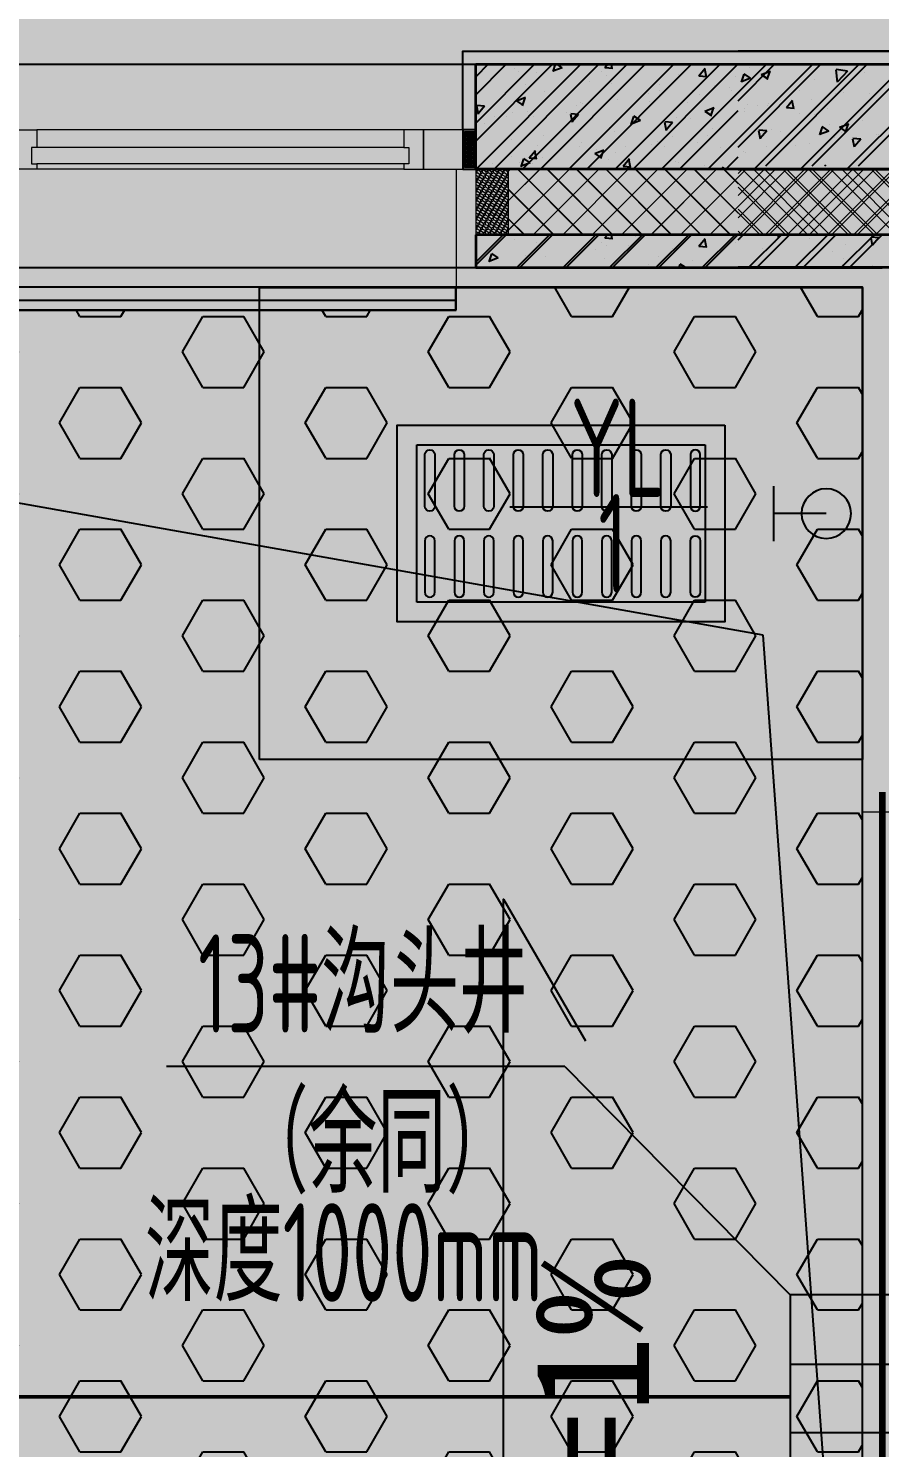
# Model space of a CAD drawing. Header units: inches. Extents: x 143994 to 247866, y 243815 to 272761.
# Drawn here: x 239756 to 241054, y 247896 to 250061 of the extents above; entities that cross this region are included whole.
import ezdxf
from ezdxf.enums import TextEntityAlignment as Align

# ---------------------------------------------------------------- set-up
doc = ezdxf.new("R2010")
doc.units = ezdxf.units.IN
doc.header["$LTSCALE"] = 1000
doc.header["$MEASUREMENT"] = 0
doc.linetypes.add('DASH', pattern=[0.35, 0.25, -0.1])
doc.layers.get('DEFPOINTS').update_dxf_attribs({"color": 62})
for name, color, linetype in [('0-dim', 90, 'Continuous'), ('0-fm', 30, 'Continuous'), ('0-hat', 251, 'Continuous'), ('0-p5', 5, 'Continuous'), ('0-p7', 7, 'Continuous'), ('0-p9', 9, 'Continuous'), ('0-word', 131, 'Continuous'), ('0-建筑1F', 127, 'Continuous'), ('0-建筑2F', 127, 'Continuous'), ('00给水标注', 13, 'Continuous'), ('00给水管件', 32, 'Continuous'), ('00雨水标注', 3, 'Continuous'), ('00雨水管件', 64, 'Continuous'), ('A-S-face(建筑粉刷线)', 136, 'Continuous'), ('A-Wall-Patn', 255, 'Continuous'), ('PUB_HATCH', 8, 'Continuous')]:
    doc.layers.add(name, color=color, linetype=linetype)
for name, color, linetype, lineweight in [('00雨水管', 60, 'Continuous', 50), ('A-M-Stone', 11, 'Continuous', 15), ('A-Wall', 254, 'Continuous', 35), ('MQ-HZ幕墙绘制', 6, 'Continuous', 13), ('W-保温层', 8, 'Continuous', 13)]:
    doc.layers.add(name, color=color, linetype=linetype, lineweight=lineweight)
doc.styles.add('ECADI', font='hzs.shx', dxfattribs={"width": 0.7, "bigfont": 'hztxt.shx'})
doc.styles.add('HS2', font='')
doc.styles.get("Standard").update_dxf_attribs({"font": 'arial.ttf'})
doc.styles.get('HS2').set_extended_font_data('SimHei')
doc.linetypes.add('R_WATER_SUPPLY', pattern='A,3,-0.2,["R",Standard,S=0.3,R=0,X=-0.1,Y=-0.15],-0.2', length=3.4)
doc.linetypes.add('Y_WATER_SUPPLY', pattern='A,3,-0.2,["Y",Standard,S=0.2,R=0,X=-0.1,Y=-0.05],-0.2', length=3.4)

# ---------------------------------------------------------------- blocks, each defined once
blk = doc.blocks.new('SLOP MARK')
at = {"layer": '0-dim', "color": 4}
blk.add_lwpolyline([(-13.8, 0), (13.8, 0), (9.47, 2.5)], dxfattribs=at)
at = {"layer": '0-word', "style": 'HS2', "flags": 4}
blk.add_attdef('i=1%', text='', height=3.5, dxfattribs=at).set_placement((-1.897, 1), align=Align.CENTER)
blk = doc.blocks.new('A$C0DD370A0')
at = {"layer": '0-fm'}
ref = blk.add_blockref('SLOP MARK', (-6587.9, 1646.8), dxfattribs=dict(at, xscale=-50, yscale=50, zscale=50, rotation=270))
ref.add_attrib('i=1%', 'i=1%', dxfattribs={"layer": '0-word', "height": 175, "rotation": 90, "style": 'HS2'}).set_placement((-6365.9, 1551.9), align=Align.CENTER)
blk = doc.blocks.new('A$C3A954F53')
at = {"layer": '0-hat'}
h = blk.add_hatch(dxfattribs=at)
h.set_pattern_fill('HEX', color=256, scale=500)
h.set_pattern_definition([(0, (36396.67, 147322.27), (0, 108.253175), [62.5, -125]), (120, (36396.67, 147322.27), (-93.75, -54.12659), [62.5, -125]), (60, (36459.17, 147322.27), (-93.75, 54.12659), [62.5, -125])])
h.paths.add_polyline_path([(3519.5, 0.1), (3919.5, 0.1), (3919.5, -34.5), (6159.5, -34.5), (6159.5, 0.5), (6779.1, 0), (6779.1, -2609.5), (3519.6, -2609.5)])
at = {"layer": 'DEFPOINTS'}
blk.add_lwpolyline([(3519.5, 0.1), (3919.5, 0.1), (3919.5, -34.5), (6159.5, -34.5), (6159.5, 0.5), (6779.1, 0), (6779.1, -2609.5), (3519.6, -2609.5)], close=True, dxfattribs=at)
blk = doc.blocks.new('144')
at = {"layer": 'MQ-HZ幕墙绘制'}
h = blk.add_hatch(dxfattribs=at)
h.set_pattern_fill('HEX', color=127, style=0)
h.set_pattern_definition([(1e-14, (655711.5287, -389129.3269), (-4e-16, 1.649778), [0.9525, -1.905]), (120, (655711.5287, -389129.3269), (-1.4287497, -0.824889), [0.9525, -1.905]), (60, (655712.4812, -389129.3269), (-1.4287497, 0.824889), [0.9525, -1.905])])
h.paths.add_polyline_path([(655886.9, -390307.3), (655886.9, -390253.3), (655869.9, -390253.3), (655869.9, -390307.3)])
h = blk.add_hatch(dxfattribs=at)
h.set_pattern_fill('HONEY', color=127, scale=3, angle=90)
h.set_pattern_definition([(90, (275015.537, -387774.7383), (-4.124445, 7.14375), [4.7625, -9.525]), (210, (275015.537, -387774.7383), (-4.12444648, -7.143749147), [4.7625, -9.525]), (150, (275015.537, -387774.7383), (-8.24889148, 8.53e-07), [-9.525, 4.7625])])
h.paths.add_polyline_path([(655886.9, -390310.3), (655886.9, -390410.3), (655936.9, -390410.3), (655936.9, -390310.3)])
at = {"layer": 'A-M-Stone', "color": 127}
for p, q in [((655856.9, -390310.3), (655856.9, -390490.3)), ((655856.9, -390490.3), (655886.9, -390490.3)), ((656286.9, -390490.3), (655886.9, -390490.3)), ((656476.6, -390490.6), (656286.9, -390490.3))]:
    blk.add_line(p, q, dxfattribs=at)
at = {"layer": 'A-S-face(建筑粉刷线)', "color": 127}
for p in [(655886.9, -390130.3), (656706.9, -390130.3)]:
    blk.add_line(p, (656286.9, -390130.3), dxfattribs=at)
blk.add_lwpolyline([(655866.9, -390250.3), (655866.9, -390130.3), (655886.9, -390130.3)], dxfattribs=at)
at = {"layer": 'A-Wall', "color": 127}
for p, q in [((655886.9, -390310.3), (655886.9, -390150.3)), ((655886.9, -390150.3), (656286.9, -390150.3)), ((656286.9, -390150.3), (656706.9, -390150.3)), ((656286.9, -390310.3), (655886.9, -390310.3)), ((656286.9, -390310.3), (656706.9, -390310.3)), ((656286.9, -390410.3), (655886.9, -390410.3)), ((655886.9, -390410.3), (655886.9, -390460.3)), ((656706.9, -390410.3), (656286.9, -390410.3)), ((655886.9, -390460.3), (656286.9, -390460.3)), ((656706.9, -390460.3), (656286.9, -390460.3))]:
    blk.add_line(p, q, dxfattribs=at)
at = {"layer": 'MQ-HZ幕墙绘制', "color": 127}
for p, q in [((655866.9, -390250.3), (655806.9, -390250.3)), ((655806.9, -390250.3), (655806.9, -390310.3)), ((655866.9, -390310.3), (655866.9, -390250.3)), ((655806.9, -390310.3), (655866.9, -390310.3))]:
    blk.add_line(p, q, dxfattribs=at)
at = {"layer": 'MQ-HZ幕墙绘制', "color": 127, "lineweight": -3}
blk.add_lwpolyline([(655866.9, -390250.3), (655866.9, -390310.3), (655883.9, -390310.3), (655883.9, -390310.3), (655886.9, -390310.3), (655886.9, -390307.3), (655869.9, -390307.3), (655869.9, -390253.3), (655886.9, -390253.3), (655886.9, -390250.3), (655883.9, -390250.3), (655883.9, -390250.3), (655866.9, -390250.3, 0.000051)], format="xyb", dxfattribs=at)
at = {"layer": 'MQ-HZ幕墙绘制', "color": 127}
blk.add_lwpolyline([(655886.9, -390310.3), (655886.9, -390410.3), (655936.9, -390410.3), (655936.9, -390310.3)], close=True, dxfattribs=at)
at = {"layer": 'PUB_HATCH', "color": 127, "linetype": 'Continuous'}
for p, q in [((655886.9, -390196.6), (655933.3, -390150.3)), ((655886.9, -390267.3), (656004, -390150.3)), ((655914.7, -390310.3), (656074.7, -390150.3)), ((655945.7, -390157.3), (655945.7, -390157.3)), ((655967.8, -390150.6), (655967.8, -390150.6)), ((655985.4, -390310.3), (656145.4, -390150.3)), ((656056.1, -390310.3), (656216.1, -390150.3)), ((656078.9, -390161.5), (656078.9, -390161.5)), ((656083.8, -390155.1), (656087.8, -390150.3)), ((656083.8, -390155.1), (656095.8, -390156.1)), ((656095.1, -390157.1), (656093.8, -390150.3)), ((656126.8, -390310.3), (656286.8, -390150.3)), ((656227.3, -390167.6), (656236.9, -390156.1)), ((656238.6, -390169.7), (656236.2, -390157.1)), ((656286.9, -390206), (656342.6, -390150.3)), ((656286.9, -390276.7), (656413.4, -390150.3)), ((656304.8, -390154.9), (656304.8, -390154.9)), ((656322.3, -390165.8), (656336.3, -390160.5)), ((656329.1, -390305.3), (656484.1, -390150.3)), ((656331.5, -390173.6), (656335.6, -390161.5)), ((656399.8, -390305.3), (656554.8, -390150.3)), ((656470.5, -390305.3), (656625.5, -390150.3)), ((655962.3, -390181.5), (655962.3, -390181.5)), ((655979.6, -390162.1), (655979.6, -390162.1)), ((656086.4, -390166.6), (656086.4, -390166.6)), ((656193.1, -390171.2), (656193.1, -390171.2)), ((656227.3, -390167.6), (656239.2, -390168.7)), ((656250.8, -390182), (656250.8, -390182)), ((656322.3, -390165.8), (656332.3, -390172.6)), ((655948.9, -390205.8), (655962.9, -390200.4)), ((655958.2, -390213.5), (655962.2, -390201.4)), ((656149.8, -390194.9), (656149.8, -390194.9)), ((656167.3, -390196.2), (656167.3, -390196.2)), ((656217.3, -390189.7), (656217.3, -390189.7)), ((656360.6, -390216.3), (656370.2, -390204.8)), ((656427.2, -390195.2), (656427.2, -390195.2)), ((656436.1, -390195.2), (656436.1, -390195.2)), ((656497.8, -390204.9), (656497.8, -390204.9)), ((655943.2, -390223.9), (655943.2, -390223.9)), ((655948.9, -390205.8), (655958.8, -390212.5)), ((655965.2, -390222.8), (655965.2, -390222.8)), ((656041, -390212.9), (656041, -390212.9)), ((656047.1, -390208.9), (656047.1, -390208.9)), ((656197.5, -390310.3), (656286.9, -390220.9)), ((656236.3, -390221.8), (656250.3, -390216.4)), ((656236.3, -390221.8), (656246.3, -390228.5)), ((656245.6, -390229.5), (656249.6, -390217.4)), ((656296.2, -390222.9), (656296.2, -390222.9)), ((656301.4, -390211.8), (656301.4, -390211.8)), ((656333.4, -390209.3), (656333.4, -390209.3)), ((656351.5, -390205.2), (656351.5, -390205.2)), ((656360.6, -390216.3), (656372.5, -390217.4)), ((656371.8, -390218.4), (656369.5, -390205.8)), ((656381.2, -390224.9), (656381.2, -390224.9)), ((655915.2, -390229.4), (655915.2, -390229.4)), ((656403, -390227.4), (656403, -390227.4)), ((656441.7, -390246.4), (656455.7, -390241)), ((656441.7, -390246.4), (656451.7, -390253.1)), ((656450.9, -390254.1), (656455, -390242)), ((655940.6, -390264.3), (655940.6, -390264.3)), ((656047.4, -390268.8), (656047.4, -390268.8)), ((656147.4, -390261.4), (656147.4, -390261.4)), ((656164.7, -390268.5), (656164.7, -390268.5)), ((656187.3, -390260.8), (656187.3, -390260.8)), ((656240.5, -390258.6), (656240.5, -390258.6)), ((656248.4, -390248.6), (656248.4, -390248.6)), ((656338.4, -390249.8), (656338.4, -390249.8)), ((656433.7, -390261.8), (656433.7, -390261.8)), ((656445.1, -390254.3), (656445.1, -390254.3)), ((656500.9, -390257.5), (656500.9, -390257.5)), ((655940.8, -390290.5), (655940.8, -390290.5)), ((655968.1, -390293), (655977.8, -390281.5)), ((655979.4, -390295), (655977.1, -390282.5)), ((655982.8, -390291.2), (655982.8, -390291.2)), ((655988.4, -390291.8), (655988.4, -390291.8)), ((656044.7, -390275.5), (656044.7, -390275.5)), ((656068.3, -390286.3), (656082.3, -390280.9)), ((656068.3, -390286.3), (656078.2, -390293)), ((656070.7, -390280.8), (656070.7, -390280.8)), ((656077.5, -390294), (656081.6, -390281.9)), ((656114.7, -390275.1), (656114.7, -390275.1)), ((656154.2, -390273.3), (656154.2, -390273.3)), ((656260.9, -390277.9), (656260.9, -390277.9)), ((656268.2, -390310.3), (656286.9, -390291.6)), ((656298.9, -390284.1), (656298.9, -390284.1)), ((656331, -390275.8), (656331, -390275.8)), ((656374.6, -390274.1), (656374.6, -390274.1)), ((655912.6, -390301.7), (655912.6, -390301.7)), ((655954, -390300.8), (655954, -390300.8)), ((655968.1, -390293), (655980.1, -390294)), ((656089.6, -390295.7), (656089.6, -390295.7)), ((656111.6, -390305.5), (656121.2, -390294)), ((656111.6, -390305.5), (656123.5, -390306.6)), ((656122.9, -390307.6), (656120.5, -390295)), ((656196.3, -390300.2), (656196.3, -390300.2)), ((656235.2, -390304.7), (656235.2, -390304.7)), ((656261.6, -390310.3), (656264.7, -390306.6)), ((656264.5, -390310.3), (656264, -390307.6)), ((656419.2, -390305.3), (656420.9, -390303.5)), ((656420.2, -390305.3), (656420.1, -390304.2)), ((655886.9, -390456.6), (655933.3, -390410.3)), ((655945.7, -390417.3), (655945.7, -390417.3)), ((655954, -390460.3), (656004, -390410.3)), ((655967.8, -390410.6), (655967.8, -390410.6)), ((656024.7, -390460.3), (656074.7, -390410.3)), ((656078.9, -390421.5), (656078.9, -390421.5)), ((656083.8, -390415.1), (656087.8, -390410.3)), ((656083.8, -390415.1), (656095.8, -390416.1)), ((656095.1, -390417.1), (656093.8, -390410.3)), ((656095.4, -390460.3), (656145.4, -390410.3)), ((656166.1, -390460.3), (656216.1, -390410.3)), ((656227.3, -390427.6), (656236.9, -390416.1)), ((656238.6, -390429.7), (656236.2, -390417.1)), ((656236.8, -390460.3), (656286.8, -390410.3)), ((656286.9, -390418.1), (656294.8, -390410.3)), ((656315.5, -390460.3), (656365.5, -390410.3)), ((656386.2, -390460.3), (656436.2, -390410.3)), ((656395.7, -390415.3), (656395.7, -390415.3)), ((656456.9, -390460.3), (656506.9, -390410.3)), ((655962.3, -390441.5), (655962.3, -390441.5)), ((655979.6, -390422.1), (655979.6, -390422.1)), ((656086.4, -390426.6), (656086.4, -390426.6)), ((656193.1, -390431.2), (656193.1, -390431.2)), ((656227.3, -390427.6), (656239.2, -390428.7)), ((656250.8, -390442), (656250.8, -390442)), ((656324.2, -390431.3), (656324.2, -390431.3)), ((656431, -390435.8), (656431, -390435.8)), ((656149.8, -390454.9), (656149.8, -390454.9)), ((656167.3, -390456.2), (656167.3, -390456.2)), ((656217.3, -390449.7), (656217.3, -390449.7)), ((656366.4, -390458.1), (656366.4, -390458.1)), ((656497.2, -390458.1), (656497.2, -390458.1))]:
    blk.add_line(p, q, dxfattribs=at)
at = {"layer": 'PUB_HATCH', "color": 127}
for p, q in [((655856.9, -390525.3), (655856.9, -390490.3)), ((653616.9, -390525.3), (655856.9, -390525.3))]:
    blk.add_line(p, q, dxfattribs=at)
at = {"layer": 'W-保温层', "color": 127, "linetype": 'Continuous'}
for p, q in [((655936.9, -390313.2), (655939.8, -390310.3)), ((655936.9, -390358.1), (655984.7, -390310.3)), ((655936.9, -390403), (656029.6, -390310.3)), ((656050.3, -390410.3), (655950.3, -390310.3)), ((655974.5, -390410.3), (656074.5, -390310.3)), ((656095.2, -390410.3), (655995.2, -390310.3)), ((656019.4, -390410.3), (656119.4, -390310.3)), ((656140.1, -390410.3), (656040.1, -390310.3)), ((656064.3, -390410.3), (656164.3, -390310.3)), ((656185, -390410.3), (656085, -390310.3)), ((656109.2, -390410.3), (656209.2, -390310.3)), ((656229.9, -390410.3), (656129.9, -390310.3)), ((656154.1, -390410.3), (656254.1, -390310.3)), ((656274.8, -390410.3), (656174.8, -390310.3)), ((656286.9, -390377.5), (656219.7, -390310.3)), ((656286.9, -390332.6), (656264.6, -390310.3)), ((656286.9, -390316.9), (656293.6, -390310.3)), ((656286.9, -390350.6), (656327.2, -390310.3)), ((656286.9, -390384.3), (656360.9, -390310.3)), ((656293.4, -390310.3), (656393.4, -390410.3)), ((656294.6, -390410.3), (656394.6, -390310.3)), ((656327.1, -390310.3), (656427.1, -390410.3)), ((656328.3, -390410.3), (656428.3, -390310.3)), ((656360.8, -390310.3), (656460.8, -390410.3)), ((656361.9, -390410.3), (656461.9, -390310.3)), ((656394.4, -390310.3), (656494.4, -390410.3)), ((656395.6, -390410.3), (656495.6, -390310.3)), ((656428.1, -390310.3), (656528.1, -390410.3)), ((656429.3, -390410.3), (656529.3, -390310.3)), ((656461.8, -390310.3), (656561.8, -390410.3)), ((656463, -390410.3), (656563, -390310.3)), ((656495.5, -390310.3), (656595.5, -390410.3)), ((656496.7, -390410.3), (656596.7, -390310.3)), ((656199, -390410.3), (656286.9, -390322.4)), ((656005.4, -390410.3), (655936.9, -390341.8)), ((656286.9, -390337.5), (656359.7, -390410.3)), ((656243.9, -390410.3), (656286.9, -390367.3)), ((656286.9, -390371.2), (656326.1, -390410.3)), ((655960.5, -390410.3), (655936.9, -390386.7)), ((656286.9, -390404.8), (656292.4, -390410.3))]:
    blk.add_line(p, q, dxfattribs=at)
blk = doc.blocks.new('1442323')
at = {"layer": 'MQ-HZ幕墙绘制'}
h = blk.add_hatch(dxfattribs=at)
h.set_pattern_fill('HEX', color=127, style=0)
h.set_pattern_definition([(360, (697761.5287, -389218.3565), (4e-16, 1.649778), [0.9525, -1.905]), (120, (697761.5287, -389218.3565), (-1.4287497, -0.824889), [0.9525, -1.905]), (60, (697762.4812, -389218.3565), (-1.4287497, 0.824889), [0.9525, -1.905])])
h.paths.add_polyline_path([(697936.9, -390396.3), (697936.9, -390342.3), (697919.9, -390342.3), (697919.9, -390396.3)])
h = blk.add_hatch(dxfattribs=at)
h.set_pattern_fill('HONEY', color=127, scale=3, angle=90)
h.set_pattern_definition([(90, (317065.537, -387863.768), (-4.124445, 7.14375), [4.7625, -9.525]), (210, (317065.537, -387863.768), (-4.12444648, -7.143749147), [4.7625, -9.525]), (150, (317065.537, -387863.768), (-8.24889148, 8.53e-07), [-9.525, 4.7625])])
h.paths.add_polyline_path([(697936.9, -390399.3), (697936.9, -390499.3), (697986.9, -390499.3), (697986.9, -390399.3)])
at = {"layer": 'A-M-Stone', "color": 127}
for p, q in [((697906.9, -390399.3), (697906.9, -390579.3)), ((697906.9, -390579.3), (697936.9, -390579.3)), ((697936.9, -390579.3), (698526.9, -390579.3)), ((698526.9, -390579.3), (698526.9, -391379.3)), ((698526.9, -391379.3), (699436.9, -391379.3))]:
    blk.add_line(p, q, dxfattribs=at)
at = {"layer": 'A-S-face(建筑粉刷线)', "color": 127}
blk.add_line((697936.9, -390219.3), (698886.9, -390219.3), dxfattribs=at)
blk.add_lwpolyline([(697916.9, -390339.3), (697916.9, -390219.3), (697936.9, -390219.3)], dxfattribs=at)
at = {"layer": 'A-Wall', "color": 127}
for p, q in [((697936.9, -390399.3), (697936.9, -390239.3)), ((697936.9, -390239.3), (698866.9, -390239.3)), ((698706.9, -390399.3), (697936.9, -390399.3)), ((698606.9, -390499.3), (697936.9, -390499.3)), ((697936.9, -390499.3), (697936.9, -390549.3)), ((697936.9, -390549.3), (698556.9, -390549.3))]:
    blk.add_line(p, q, dxfattribs=at)
at = {"layer": 'MQ-HZ幕墙绘制', "color": 127}
for p, q in [((697236.9, -390339.3), (697266.9, -390339.3)), ((697826.9, -390339.3), (697266.9, -390339.3)), ((697266.9, -390339.3), (697266.9, -390366.3)), ((697856.9, -390339.3), (697826.9, -390339.3)), ((697826.9, -390339.3), (697826.9, -390366.3)), ((697856.9, -390399.3), (697856.9, -390339.3)), ((697916.9, -390339.3), (697856.9, -390339.3)), ((697856.9, -390339.3), (697856.9, -390399.3)), ((697916.9, -390399.3), (697916.9, -390339.3)), ((697266.9, -390366.3), (697258.9, -390366.3)), ((697258.9, -390366.3), (697258.9, -390391.3)), ((697827, -390366.3), (697267, -390366.3)), ((697826.9, -390366.3), (697834.9, -390366.3)), ((697834.9, -390366.3), (697834.9, -390391.3)), ((697266.9, -390399.3), (697236.9, -390399.3)), ((697258.9, -390391.3), (697266.9, -390391.3)), ((697266.9, -390391.3), (697266.9, -390399.3)), ((697826.9, -390399.3), (697266.9, -390399.3)), ((697827, -390391.3), (697267, -390391.3)), ((697834.9, -390391.3), (697826.9, -390391.3)), ((697826.9, -390391.3), (697826.9, -390399.3)), ((697826.9, -390399.3), (697856.9, -390399.3)), ((697856.9, -390399.3), (697916.9, -390399.3))]:
    blk.add_line(p, q, dxfattribs=at)
at = {"layer": 'MQ-HZ幕墙绘制', "color": 127, "lineweight": -3}
blk.add_lwpolyline([(697916.9, -390339.3), (697916.9, -390399.3), (697933.9, -390399.3), (697933.9, -390399.3), (697936.9, -390399.3), (697936.9, -390396.3), (697919.9, -390396.3), (697919.9, -390342.3), (697936.9, -390342.3), (697936.9, -390339.3), (697933.9, -390339.3), (697933.9, -390339.3), (697916.9, -390339.3, 0.000051)], format="xyb", dxfattribs=at)
at = {"layer": 'MQ-HZ幕墙绘制', "color": 127}
blk.add_lwpolyline([(697936.9, -390399.3), (697936.9, -390499.3), (697986.9, -390499.3), (697986.9, -390399.3)], close=True, dxfattribs=at)
at = {"layer": 'PUB_HATCH', "color": 127, "linetype": 'Continuous'}
for p, q in [((698026.6, -390239.3), (697936.9, -390329)), ((697955.9, -390239.3), (697936.9, -390258.3)), ((698097.3, -390239.3), (697937.3, -390399.3)), ((698168, -390239.3), (698008, -390399.3)), ((698057.9, -390239.3), (698054.2, -390250.5)), ((698068.6, -390244.5), (698054.6, -390249.9)), ((698068.6, -390244.5), (698060.8, -390239.3)), ((698078, -390240), (698078, -390240)), ((698238.7, -390239.3), (698078.7, -390399.3)), ((698309.4, -390239.3), (698149.4, -390399.3)), ((698380.1, -390239.3), (698220.1, -390399.3)), ((698450.9, -390239.3), (698290.9, -390399.3)), ((698349.9, -390239.6), (698349.9, -390239.6)), ((698521.6, -390239.3), (698361.6, -390399.3)), ((698592.3, -390239.3), (698432.3, -390399.3)), ((698486, -390247.5), (698488.2, -390266.5)), ((698504.1, -390249.9), (698486.4, -390247.1)), ((698663, -390239.3), (698503, -390399.3)), ((698002.3, -390250), (698002.3, -390250)), ((698003.9, -390261.6), (698003.9, -390261.6)), ((698110.7, -390266.1), (698110.7, -390266.1)), ((698143.4, -390268.6), (698143.4, -390268.6)), ((698246, -390254.5), (698246, -390254.5)), ((698333.4, -390258.5), (698333.4, -390258.5)), ((698345.7, -390254.4), (698341.6, -390266.5)), ((698356, -390260.6), (698342, -390265.9)), ((698356, -390260.6), (698346, -390253.8)), ((698453.9, -390262.5), (698453.9, -390262.5)), ((698504.1, -390249.9), (698488.6, -390266.1)), ((698529.6, -390252.5), (698529.6, -390252.5)), ((697939.3, -390284), (697939.3, -390284)), ((698042.3, -390281.4), (698042.3, -390281.4)), ((698046.1, -390288.5), (698046.1, -390288.5)), ((698216.8, -390278.6), (698216.8, -390278.6)), ((698217.4, -390270.6), (698217.4, -390270.6)), ((698277.5, -390285.7), (698277.5, -390285.7)), ((698324.2, -390275.1), (698324.2, -390275.1)), ((698327.6, -390279.1), (698327.6, -390279.1)), ((698431, -390279.6), (698431, -390279.6)), ((698498, -390282.4), (698498, -390282.4)), ((698537.7, -390284.2), (698537.7, -390284.2)), ((698551.2, -390279.2), (698551.2, -390279.2)), ((697937.9, -390302.7), (697940.2, -390315.2)), ((697950.2, -390303.2), (697938.2, -390302.1)), ((697938.5, -390296.4), (697938.5, -390296.4)), ((697950.2, -390303.2), (697940.6, -390314.7)), ((698075.5, -390312.3), (698075.5, -390312.3)), ((698100.2, -390298.6), (698100.2, -390298.6)), ((698152.9, -390293), (698152.9, -390293)), ((698201.8, -390295.7), (698201.8, -390295.7)), ((698259.6, -390297.5), (698259.6, -390297.5)), ((698347.5, -390306.1), (698347.5, -390306.1)), ((698366.4, -390302), (698366.4, -390302)), ((698381.3, -390302.5), (698381.3, -390302.5)), ((698448.5, -390293.3), (698448.5, -390293.3)), ((698473.1, -390306.5), (698473.1, -390306.5)), ((697949.7, -390328.9), (697949.7, -390328.9)), ((697983.5, -390318.6), (697983.5, -390318.6)), ((698025.4, -390318.9), (698025.4, -390318.9)), ((698081.3, -390315.2), (698083.6, -390327.8)), ((698093.7, -390315.7), (698081.7, -390314.7)), ((698093.7, -390315.7), (698084, -390327.2)), ((698177.6, -390318.9), (698173.6, -390331)), ((698187.9, -390325.1), (698173.9, -390330.4)), ((698187.9, -390325.1), (698178, -390318.4)), ((698224.8, -390327.8), (698227.1, -390340.3)), ((698237.1, -390328.3), (698225.2, -390327.2)), ((698237.1, -390328.3), (698227.5, -390339.8)), ((698243.6, -390321.1), (698243.6, -390321.1)), ((698264.7, -390322.5), (698264.7, -390322.5)), ((698465, -390334.9), (698461, -390347)), ((698475.4, -390341.1), (698465.4, -390334.4)), ((698477, -390331.4), (698477, -390331.4)), ((698527.1, -390324.8), (698527.1, -390324.8)), ((698039.9, -390348), (698039.9, -390348)), ((698140.9, -390335.2), (698140.9, -390335.2)), ((698148.1, -390342.5), (698148.1, -390342.5)), ((698368.2, -390340.3), (698370.5, -390352.9)), ((698380.6, -390340.8), (698368.6, -390339.8)), ((698380.6, -390340.8), (698370.9, -390352.3)), ((698401.3, -390341.4), (698401.3, -390341.4)), ((698475.4, -390341.1), (698461.4, -390346.5)), ((698511.7, -390352.9), (698514, -390365.4)), ((698524, -390353.4), (698512.1, -390352.3)), ((698524, -390353.4), (698514.4, -390364.9)), ((698548.8, -390345.8), (698548.8, -390345.8)), ((698031.4, -390362.5), (698031.4, -390362.5)), ((698149.2, -390374.5), (698149.2, -390374.5)), ((698224.9, -390364.6), (698224.9, -390364.6)), ((698275, -390358), (698275, -390358)), ((698345.1, -390372.7), (698345.1, -390372.7)), ((698446.1, -390359.9), (698446.1, -390359.9)), ((697972.8, -390397.8), (697972.8, -390397.8)), ((698009.6, -390383.4), (698005.5, -390395.5)), ((698019.9, -390389.6), (698005.9, -390394.9)), ((698007.1, -390390.7), (698007.1, -390390.7)), ((698019.9, -390389.6), (698010, -390382.9)), ((698022.9, -390391.2), (698022.9, -390391.2)), ((698113.9, -390395.2), (698113.9, -390395.2)), ((698241.2, -390387.7), (698241.2, -390387.7)), ((698298, -390399.3), (698297.4, -390398.9)), ((697978.7, -390499.3), (697936.9, -390541.1)), ((698049.4, -390499.3), (697999.4, -390549.3)), ((698120.1, -390499.3), (698070.1, -390549.3)), ((698190.9, -390499.3), (698140.9, -390549.3)), ((698180.9, -390501.3), (698180.9, -390501.3)), ((698261.6, -390499.3), (698211.6, -390549.3)), ((698332.3, -390499.3), (698282.3, -390549.3)), ((698287.6, -390505.9), (698287.6, -390505.9)), ((698340.2, -390505.9), (698340.2, -390505.9)), ((698403, -390499.3), (698353, -390549.3)), ((698397.6, -390499.3), (698398.3, -390503.3)), ((698401.6, -390499.3), (698398.7, -390502.8)), ((698473.7, -390499.3), (698423.7, -390549.3)), ((698544.4, -390499.3), (698494.4, -390549.3)), ((698539.4, -390503.3), (698541.7, -390515.9)), ((698551.8, -390503.8), (698539.8, -390502.8)), ((698551.8, -390503.8), (698542.1, -390515.3)), ((697960.9, -390528.4), (697956.9, -390540.5)), ((697971.2, -390534.6), (697961.3, -390527.9)), ((698119.7, -390522.3), (698119.7, -390522.3)), ((698169.7, -390515.7), (698169.7, -390515.7)), ((698236.3, -390520.9), (698236.3, -390520.9)), ((698332.8, -390511.8), (698332.8, -390511.8)), ((698394.4, -390510.4), (698394.4, -390510.4)), ((698501.2, -390514.9), (698501.2, -390514.9)), ((697971.2, -390534.6), (697957.2, -390540)), ((698032.6, -390547.7), (698032.6, -390547.7)), ((698043.9, -390532.3), (698043.9, -390532.3)), ((698133.6, -390534.9), (698133.6, -390534.9)), ((698216.2, -390531.8), (698216.2, -390531.8)), ((698248.3, -390544.5), (698246.7, -390549.3)), ((698256.7, -390549.3), (698248.7, -390543.9)), ((698495.6, -390544.8), (698495.6, -390544.8)), ((698497.4, -390535.7), (698497.4, -390535.7)), ((698541.5, -390545.6), (698541.5, -390545.6))]:
    blk.add_line(p, q, dxfattribs=at)
at = {"layer": 'PUB_HATCH', "color": 127}
for p, q in [((698375.3, -391109.8), (695376.9, -390579.3)), ((697906.9, -390599.3), (697906.9, -390579.3)), ((695666.9, -390599.3), (697906.9, -390599.3)), ((698526.9, -393189.3), (698375.3, -391109.8))]:
    blk.add_line(p, q, dxfattribs=at)
at = {"layer": 'W-保温层', "color": 127, "linetype": 'Continuous'}
for p, q in [((697986.9, -390402.3), (697989.9, -390399.3)), ((697986.9, -390447.2), (698034.8, -390399.3)), ((697986.9, -390492.1), (698079.7, -390399.3)), ((698101.2, -390499.3), (698001.2, -390399.3)), ((698024.6, -390499.3), (698124.6, -390399.3)), ((698146.1, -390499.3), (698046.1, -390399.3)), ((698069.5, -390499.3), (698169.5, -390399.3)), ((698191, -390499.3), (698091, -390399.3)), ((698114.4, -390499.3), (698214.4, -390399.3)), ((698235.9, -390499.3), (698135.9, -390399.3)), ((698159.3, -390499.3), (698259.3, -390399.3)), ((698280.8, -390499.3), (698180.8, -390399.3)), ((698204.2, -390499.3), (698304.2, -390399.3)), ((698325.7, -390499.3), (698225.7, -390399.3)), ((698249.1, -390499.3), (698349.1, -390399.3)), ((698370.6, -390499.3), (698270.6, -390399.3)), ((698294, -390499.3), (698394, -390399.3)), ((698415.5, -390499.3), (698315.5, -390399.3)), ((698338.9, -390499.3), (698438.9, -390399.3)), ((698460.4, -390499.3), (698360.4, -390399.3)), ((698383.8, -390499.3), (698483.8, -390399.3)), ((698505.3, -390499.3), (698405.3, -390399.3)), ((698428.7, -390499.3), (698528.7, -390399.3)), ((698550.2, -390499.3), (698450.2, -390399.3)), ((698473.6, -390499.3), (698573.6, -390399.3)), ((698595.1, -390499.3), (698495.1, -390399.3)), ((698518.5, -390499.3), (698618.5, -390399.3)), ((698706.9, -390566.2), (698540, -390399.3)), ((698056.3, -390499.3), (697986.9, -390429.9)), ((698011.4, -390499.3), (697986.9, -390474.8))]:
    blk.add_line(p, q, dxfattribs=at)
at = {"layer": 'W-保温层', "color": 127}
for p, q in [((697986.9, -390499.3), (697986.9, -390399.3)), ((697986.9, -390399.3), (698706.9, -390399.3)), ((698606.9, -390499.3), (697986.9, -390499.3))]:
    blk.add_line(p, q, dxfattribs=at)
blk = doc.blocks.new('角阀4')
at = {"layer": '00给水管件'}
for p, q in [((-1796174.7, -258911.5), (-1796091, -258911.5)), ((-1796132.8, -258992.3), (-1796132.8, -258911.5))]:
    blk.add_line(p, q, dxfattribs=at)
blk.add_circle((-1796132.8, -258992.3), 37.9, dxfattribs=at)
blk = doc.blocks.new('A$C6F0D20D9')
at = {"layer": '00给水管件', "linetype": 'R_WATER_SUPPLY', "xscale": -1, "rotation": 90.00024275801658}
blk.add_blockref('角阀4', (-259069.8, -1796308.9), dxfattribs=at)
blk = doc.blocks.new('A$C774F656B')
at = {"layer": '0-p5', "linetype": 'DASH', "ltscale": 5}
for points in [[(-165, 0), (555, 0), (555, 920), (-165, 920)], [(75, 240), (315, 240), (315, 680), (75, 680)]]:
    blk.add_lwpolyline(points, close=True, dxfattribs=at)
at = {"layer": '0-p7'}
blk.add_lwpolyline([(45, 210), (345, 210), (345, 710), (45, 710)], close=True, dxfattribs=at)
at = {"layer": '0-p9'}
for points in [[(90, 667.5, 1), (90, 652.5), (168.8, 652.5, 1), (168.8, 667.5)], [(300, 667.5, -1), (300, 652.5), (221.3, 652.5, -1), (221.3, 667.5)], [(90, 622.5, 1), (90, 607.5), (168.8, 607.5, 1), (168.8, 622.5)], [(300, 622.5, -1), (300, 607.5), (221.3, 607.5, -1), (221.3, 622.5)], [(90, 577.5, 1), (90, 562.5), (168.8, 562.5, 1), (168.8, 577.5)], [(300, 577.5, -1), (300, 562.5), (221.3, 562.5, -1), (221.3, 577.5)], [(90, 532.5, 1), (90, 517.5), (168.8, 517.5, 1), (168.8, 532.5)], [(300, 532.5, -1), (300, 517.5), (221.3, 517.5, -1), (221.3, 532.5)], [(90, 487.5, 1), (90, 472.5), (168.8, 472.5, 1), (168.8, 487.5)], [(300, 487.5, -1), (300, 472.5), (221.3, 472.5, -1), (221.3, 487.5)], [(90, 442.5, 1), (90, 427.5), (168.8, 427.5, 1), (168.8, 442.5)], [(300, 442.5, -1), (300, 427.5), (221.3, 427.5, -1), (221.3, 442.5)], [(90, 397.5, 1), (90, 382.5), (168.8, 382.5, 1), (168.8, 397.5)], [(300, 397.5, -1), (300, 382.5), (221.3, 382.5, -1), (221.3, 397.5)], [(90, 352.5, 1), (90, 337.5), (168.8, 337.5, 1), (168.8, 352.5)], [(300, 352.5, -1), (300, 337.5), (221.3, 337.5, -1), (221.3, 352.5)], [(90, 307.5, 1), (90, 292.5), (168.8, 292.5, 1), (168.8, 307.5)], [(300, 307.5, -1), (300, 292.5), (221.3, 292.5, -1), (221.3, 307.5)], [(90, 247.5, -1), (90, 262.5), (168.8, 262.5, -1), (168.8, 247.5)], [(300, 247.5, 1), (300, 262.5), (221.3, 262.5, 1), (221.3, 247.5)]]:
    blk.add_lwpolyline(points, format="xyb", close=True, dxfattribs=at)
blk = doc.blocks.new('DFGDFG')
at = {"layer": 'DEFPOINTS', "xscale": -1, "rotation": 90}
blk.add_blockref('A$C774F656B', (-99193.2, 247609.4), dxfattribs=at)
at = {"layer": 'DEFPOINTS'}
blk.add_blockref('A$C6F0D20D9', (-99163.2, 247604.4), dxfattribs=at)
blk = doc.blocks.new('雨水口')
at = {"layer": '00雨水管件'}
for p, q in [((641335.4, -256989.9), (641335.4, -256824.7)), ((641439.6, -256989.9), (641439.6, -256824.7))]:
    blk.add_line(p, q, dxfattribs=at)
blk.add_lwpolyline([(641234.5, -256824.7), (641545.4, -256824.7), (641545.4, -256989.9), (641234.5, -256989.9)], close=True, dxfattribs=at)

msp = doc.modelspace()

# ---------------------------------------------------------------- hatches: boundary and pattern name
at = {"layer": 'DEFPOINTS'}
h = msp.add_hatch(dxfattribs=at)
h.set_pattern_fill('ANSI31', color=250)
h.set_pattern_definition([(45, (0, 0), (-1.122532015, 1.122532015), [])])
h.paths.add_polyline_path([(247866.03, 243814.78), (223286.02, 243814.78), (223286.02, 270814.78), (247866.03, 270814.78)])

# ---------------------------------------------------------------- linework, layer by layer
at = {"layer": '00雨水标注'}
for p, q in [((240791.53, 249330.41), (240490.03, 249330.41)), ((240574.02, 248477.2), (239966.02, 248477.2)), ((240574.02, 248477.2), (240917.96, 248129.21))]:
    msp.add_line(p, q, dxfattribs=at)
at = {"layer": '00雨水管', "linetype": 'Y_WATER_SUPPLY', "ltscale": 0.5}
msp.add_line((240917.96, 247973.76), (237513.2, 247973.76), dxfattribs=at)
at = {"layer": 'A-M-Stone'}
msp.add_line((241028.2, 248896.1), (241028.2, 247056.1), dxfattribs=at)
at = {"layer": 'A-Wall', "const_width": 10}
msp.add_lwpolyline([(241058.2, 248896.1), (241058.2, 247026.1), (240908.2, 247026.1), (240908.2, 246176.1), (241258.2, 246176.1), (241258.2, 248896.1)], dxfattribs=at)
at = {"layer": 'A-Wall-Patn'}
for p, q in [((233908.2, 250006.1), (241368.2, 250006.1)), ((234218.2, 249696.1), (241058.2, 249696.1))]:
    msp.add_line(p, q, dxfattribs=at)
at = {"layer": 'A-Wall-Patn', "color": 11}
msp.add_lwpolyline([(241028.2, 248866.1), (241028.2, 248866.1), (241028.2, 249666.1), (237768.2, 249666.1)], dxfattribs=at)

# ---------------------------------------------------------------- block references
at = {"layer": '0-建筑1F'}
msp.add_blockref('144', (-415448.72, 640156.38), dxfattribs=at)
at = {"layer": '0-建筑2F'}
msp.add_blockref('1442323', (-457498.72, 640245.41), dxfattribs=at)
at = {"layer": '00给水标注', "xscale": -1, "rotation": 270}
msp.add_blockref('雨水口', (497907.86, -393416.15), dxfattribs=at)
at = {"layer": 'DEFPOINTS'}
for name, p in [('A$C0DD370A0', (247068.19, 246396.11)), ('A$C3A954F53', (234248.2, 249666.1)), ('DFGDFG', (340221.16, 1891.38))]:
    msp.add_blockref(name, p, dxfattribs=at)

# ---------------------------------------------------------------- texts
at = {"layer": '00雨水标注', "style": 'ECADI', "width": 0.7}
for s, p in [('YL', (240582.11, 249346.14)), ('1', (240625.02, 249200.52))]:
    msp.add_text(s, height=150, rotation=0, dxfattribs=at).set_placement(p)
for s, p in [('13#沟头井', (240014.39, 248528.92)), ('（余同）', (240077.85, 248285.11)), ('深度1000mm', (239933.36, 248118.75))]:
    msp.add_text(s, height=150, dxfattribs=at).set_placement(p)

doc.saveas('drawing.dxf')
